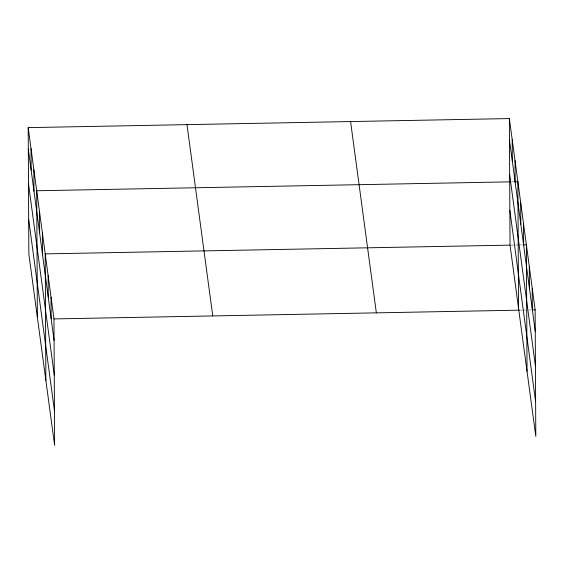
<?xml version="1.0" encoding="UTF-8"?>
<svg xmlns="http://www.w3.org/2000/svg" width="564" height="564" viewBox="0 0 564 564"><rect width="100%" height="100%" fill="white"/><g stroke="black" fill="none" stroke-linecap="round" stroke-linejoin="round"><path stroke-width="0.42" stroke-dasharray="2.82 2.11" d="M511.795 181.812L513.536 181.784M510.758 245.121L517.696 244.995M518.57 244.973L522.038 244.91M520.389 310.144L522.123 310.115M522.99 310.094L525.592 310.045M529.067 309.981L530.802 309.946"/><path stroke-width="0.85" d="M28.2 127.626L53.968 318.921L54.63 445.426L28.863 254.131L28.2 127.626L509.37 118.574L535.137 309.869L535.8 436.374L510.032 245.079L509.37 118.574M510.06 181.848L36.702 190.752L37.365 317.257M514.403 181.763L517.872 181.7L518.535 308.205M509.891 245.136L45.212 253.878L45.874 380.383M522.906 244.896L526.374 244.825L527.037 371.331M53.968 318.921L519.522 310.165M532.536 309.918L535.137 309.869M509.482 140.098L535.25 331.392M509.659 174.741L535.433 366.036M509.849 210.435L535.617 401.73M350.582 121.563L376.35 312.858M186.987 124.637L212.755 315.932M28.313 149.15L54.081 340.444M28.496 183.793L54.264 375.088M28.679 219.488L54.454 410.782M532.219 288.19L532.331 309.714M529.293 266.511L529.406 288.035M523.54 223.788L523.653 245.312M520.706 202.744L520.819 224.268M515.038 160.655L515.151 182.179M512.204 139.618L512.316 161.142M51.049 297.242L51.162 318.766M48.13 275.563L48.243 297.087M42.378 232.84L42.483 254.364M39.536 211.796L39.649 233.32M33.868 169.715L33.981 191.238M31.034 148.67L31.147 170.194"/></g></svg>
